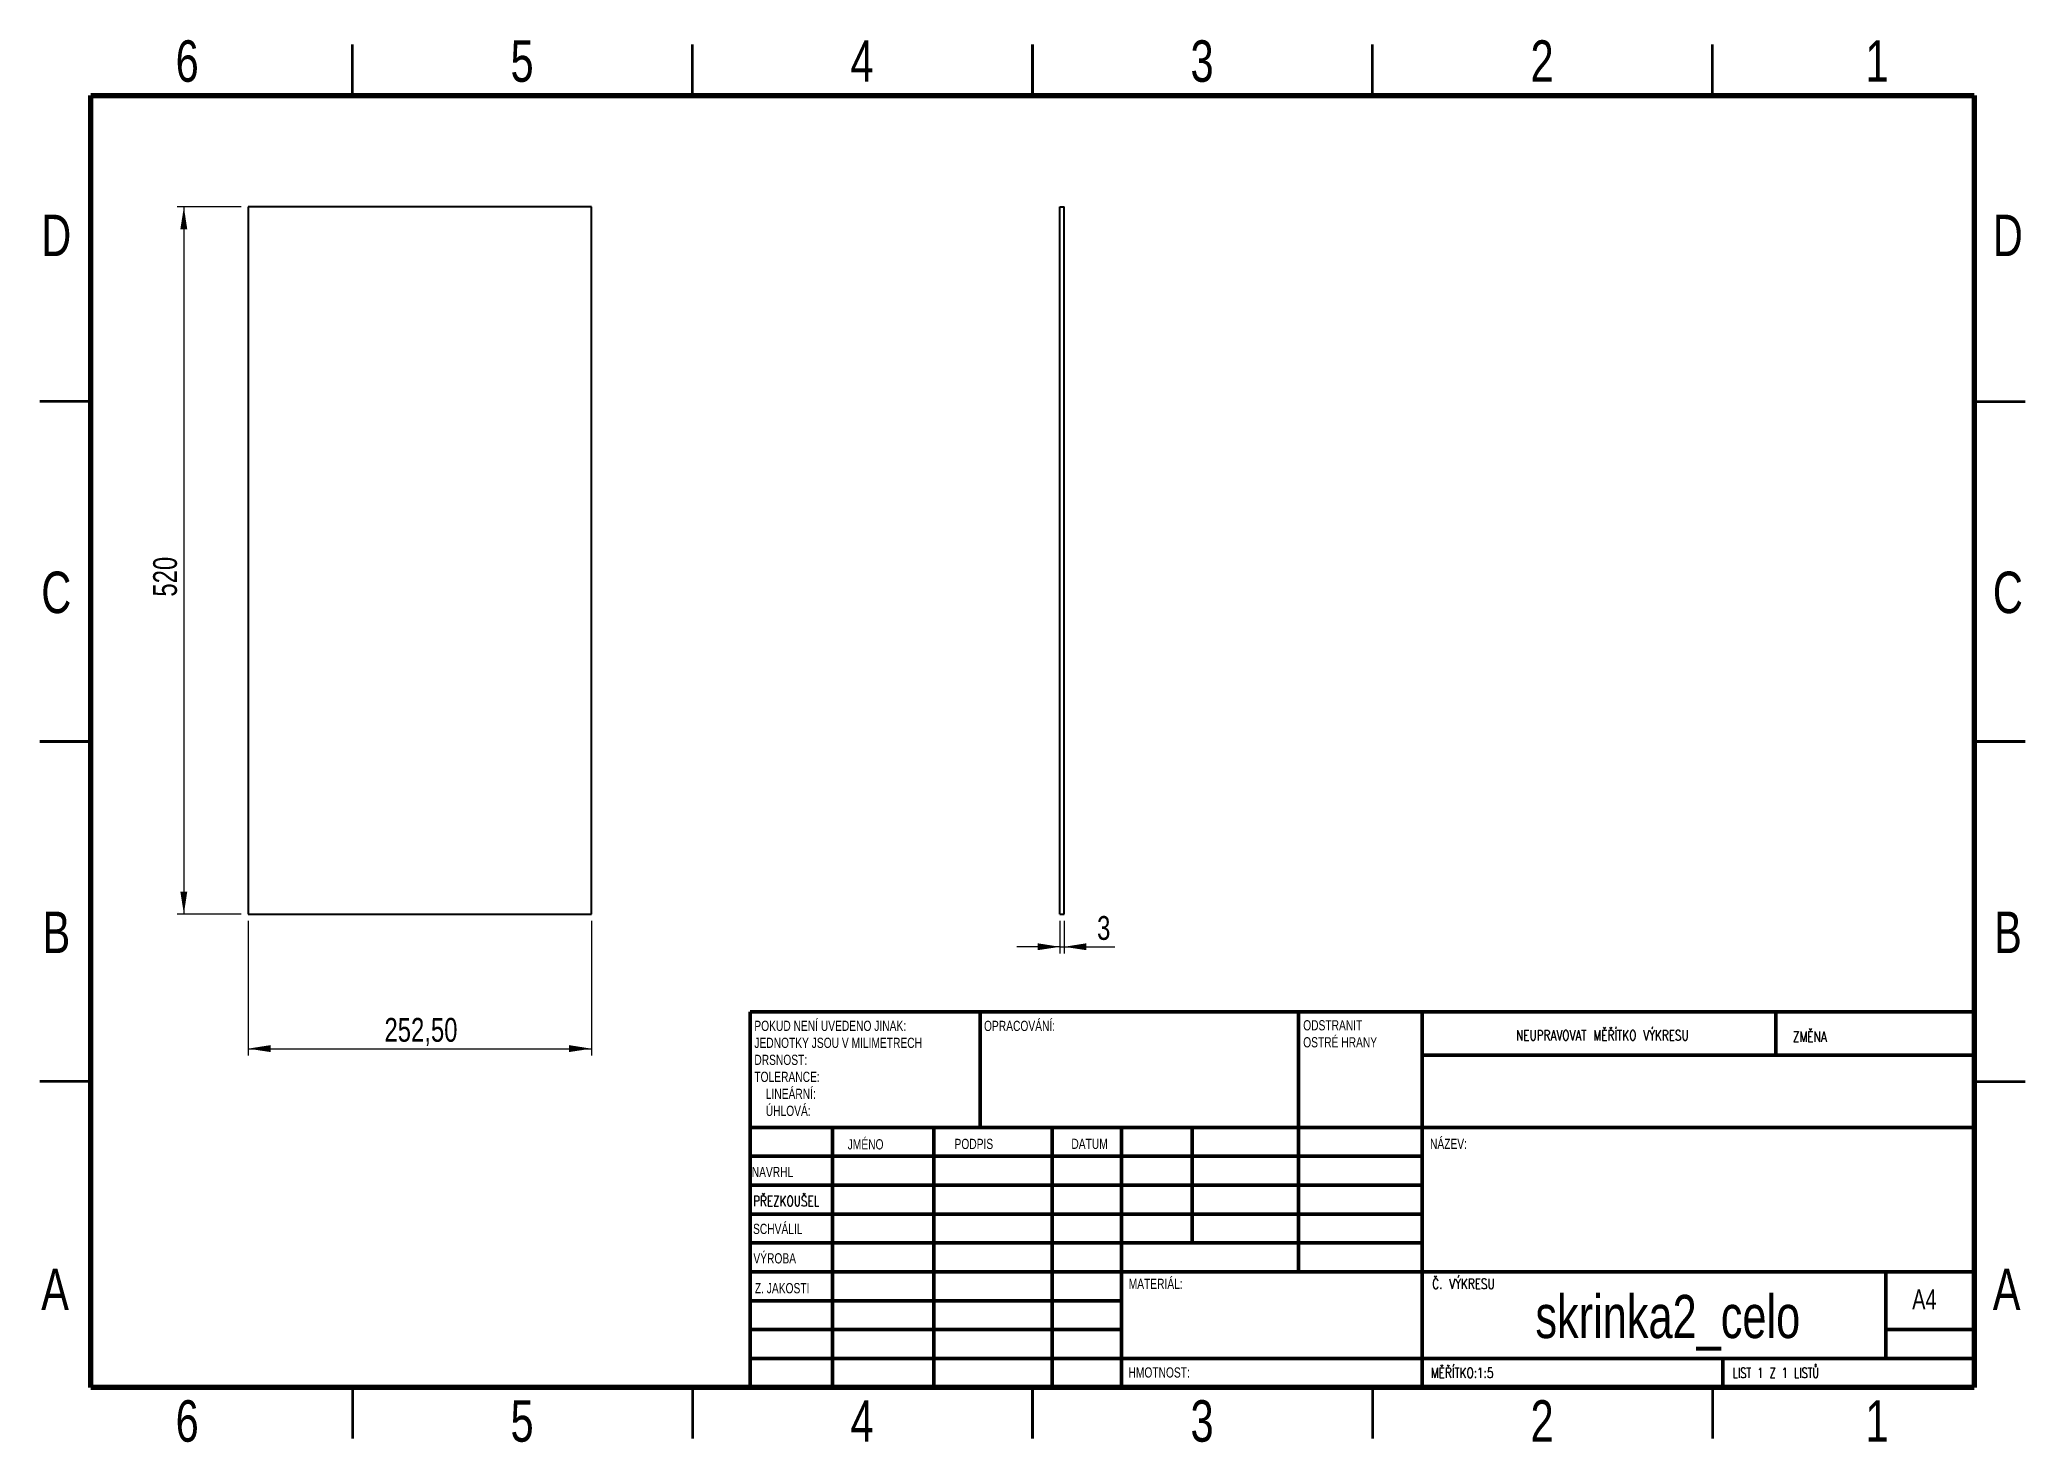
# Model space of a CAD drawing. Header units: millimetres. Extents: x 12 to 1472, y 10 to 1041.
import ezdxf

# ---------------------------------------------------------------- set-up
doc = ezdxf.new("R2010")
doc.units = ezdxf.units.MM
doc.header["$LTSCALE"] = 5
doc.styles.add('SLDTEXTSTYLE0', font='TXT', dxfattribs={"width": 0.75})
doc.styles.add('SLDTEXTSTYLE1', font='TXT', dxfattribs={"width": 0.6875, "bigfont": 'bigfont'})
doc.styles.add('SLDTEXTSTYLE2', font='TXT', dxfattribs={"width": 0.75, "bigfont": 'bigfont'})
doc.dimstyles.new('SLDDIMSTYLE0', dxfattribs={"dimtxt": 17.5, "dimasz": 16.51, "dimexe": 0, "dimexo": 0.0625, "dimgap": 4.375, "dimtad": 1, "dimrnd": 1e-09, "dimzin": 12, "dimdsep": 46, "dimtxsty": 'SLDTEXTSTYLE0', "dimsah": 1, "dimcen": 0.09, "dimadec": 0, "dimazin": 3, "dimtfac": 1, "dimtofl": 0, "dimtmove": 0, "dimatfit": 3, "dimfxl": 1, "dimfrac": 2, "dimtolj": 1, "dimtzin": 12, "dimarcsym": 0})
doc.dimstyles.new('SLDDIMSTYLE1', dxfattribs={"dimtxt": 17.5, "dimasz": 16.51, "dimexe": 0, "dimexo": 0.0625, "dimgap": 4.375, "dimtad": 1, "dimrnd": 1e-09, "dimzin": 12, "dimdsep": 46, "dimtxsty": 'SLDTEXTSTYLE0', "dimsah": 1, "dimcen": 0.09, "dimadec": 0, "dimazin": 3, "dimtfac": 1, "dimtmove": 0, "dimatfit": 0, "dimfxl": 1, "dimfrac": 2, "dimtolj": 1, "dimtzin": 12, "dimarcsym": 0})

# ---------------------------------------------------------------- blocks, each defined once
blk = doc.blocks.new('SW_NOTE_0')
at = {"color": 0, "linetype": 'Continuous', "lineweight": 0, "char_height": 7.5, "attachment_point": 1, "style": 'SLDTEXTSTYLE0'}
for s, insert in [('ODSTRANIT', (0, 9.7)), ('OSTRÉ HRANY', (0, -2.8))]:
    blk.add_mtext(s, dxfattribs=dict(at, insert=insert))
blk = doc.blocks.new('SW_NOTE_1')
at = {"color": 0, "linetype": 'Continuous', "lineweight": 0, "char_height": 7.5, "attachment_point": 1, "style": 'SLDTEXTSTYLE0'}
for s, insert in [('POKUD NENÍ UVEDENO JINAK:', (0, 9.7)), ('JEDNOTKY JSOU V MILIMETRECH', (0, -2.8)), ('TOLERANCE:', (0, -27.8)), ('DRSNOST:', (0, -15.3)), ('LINEÁRNÍ:', (8.4, -40.3)), ('ÚHLOVÁ:', (8.4, -52.8))]:
    blk.add_mtext(s, dxfattribs=dict(at, insert=insert))
blk = doc.blocks.new('_D')
at = {"color": 7, "linetype": 'Continuous', "lineweight": 18}
for p, q in [((165.7, 393.1), (165.7, 294.1)), ((418.2, 393.1), (418.2, 294.1)), ((165.7, 299.1), (418.2, 299.1))]:
    blk.add_line(p, q, dxfattribs=at)
for points in [[(165.7, 299.1), (182.2, 296.6), (182.2, 301.7)], [(418.2, 299.1), (401.7, 301.7), (401.7, 296.6)]]:
    blk.add_solid(points, dxfattribs=at)
at = {"color": 7, "linetype": 'Continuous', "lineweight": 18, "insert": (266, 321.7), "char_height": 17.5, "attachment_point": 1, "style": 'SLDTEXTSTYLE0'}
blk.add_mtext('252,50', dxfattribs=at)
blk = doc.blocks.new('_D_1')
at = {"color": 7, "linetype": 'Continuous', "lineweight": 18}
for p, q in [((160.7, 918.1), (113.5, 918.1)), ((118.5, 918.1), (118.5, 398.1)), ((160.7, 398.1), (113.5, 398.1))]:
    blk.add_line(p, q, dxfattribs=at)
for points in [[(118.5, 918.1), (115.9, 901.6), (121, 901.6)], [(118.5, 398.1), (121, 414.6), (115.9, 414.6)]]:
    blk.add_solid(points, dxfattribs=at)
at = {"color": 7, "linetype": 'Continuous', "lineweight": 18, "insert": (95.9, 631.5), "char_height": 17.5, "attachment_point": 1, "rotation": 90, "style": 'SLDTEXTSTYLE0'}
blk.add_mtext('520', dxfattribs=at)
blk = doc.blocks.new('_D_2')
at = {"color": 7, "linetype": 'Continuous', "lineweight": 18}
for p, q in [((762.7, 393.1), (762.7, 369)), ((765.7, 393.1), (765.7, 369)), ((762.7, 374), (730.9, 374)), ((762.7, 374), (765.7, 374)), ((765.7, 374), (803, 374))]:
    blk.add_line(p, q, dxfattribs=at)
for points in [[(762.7, 374), (746.2, 376.6), (746.2, 371.5)], [(765.7, 374), (782.2, 371.5), (782.2, 376.6)]]:
    blk.add_solid(points, dxfattribs=at)
at = {"color": 7, "linetype": 'Continuous', "lineweight": 18, "insert": (790, 396.6), "char_height": 17.5, "attachment_point": 1, "style": 'SLDTEXTSTYLE0'}
blk.add_mtext('3', dxfattribs=at)

msp = doc.modelspace()

# ---------------------------------------------------------------- linework, layer by layer
at = {"color": 7, "linetype": 'Continuous', "lineweight": 35}
for p, q in [((242.5, 1000), (242.5, 1037.5)), ((492.5, 1000), (492.5, 1037.5)), ((742.5, 1037.5), (742.5, 1000)), ((742.5, 1000), (742.5, 1037.5)), ((992.5, 1000), (992.5, 1037.5)), ((1242.5, 1000), (1242.5, 1037.5)), ((50, 775), (12.5, 775)), ((1435, 775), (1472.5, 775)), ((12.5, 525), (50, 525)), ((50, 525), (12.5, 525)), ((1472.5, 525), (1435, 525)), ((1435, 525), (1472.5, 525)), ((50, 275), (12.5, 275)), ((1435, 275), (1472.5, 275)), ((242.5, 50), (242.5, 12.5)), ((492.5, 50), (492.5, 12.5)), ((742.5, 12.5), (742.5, 50)), ((742.5, 50), (742.5, 12.5)), ((992.5, 50), (992.5, 12.5)), ((1242.5, 50), (1242.5, 12.5))]:
    msp.add_line(p, q, dxfattribs=at)
at = {"color": 7, "linetype": 'Continuous', "lineweight": 70}
for p, q in [((50, 50), (50, 1000)), ((50, 1000), (1435, 1000)), ((1435, 1000), (1435, 50)), ((1435, 50), (50, 50))]:
    msp.add_line(p, q, dxfattribs=at)
at = {"color": 7, "linetype": 'Continuous', "lineweight": 25}
for p, q in [((165.683, 918.122), (165.683, 398.122)), ((418.183, 918.122), (165.683, 918.122)), ((418.183, 398.122), (418.183, 918.122)), ((762.685, 398.122), (762.685, 918.122)), ((762.685, 918.122), (765.685, 918.122)), ((765.685, 398.122), (765.685, 918.122)), ((165.683, 398.122), (418.183, 398.122)), ((762.685, 398.122), (765.685, 398.122))]:
    msp.add_line(p, q, dxfattribs=at)
at = {"color": 7, "linetype": 'Continuous', "lineweight": 50}
for p, q in [((535, 326.25), (1435, 326.25)), ((535, 326.25), (535, 50)), ((704, 241.25), (704, 326.25)), ((938, 326.25), (938, 135)), ((1029, 326.25), (1029, 50)), ((1289, 294.375), (1289, 326.25)), ((1435, 294.375), (1029, 294.375)), ((1435, 241.25), (535, 241.25)), ((595.352, 241.25), (595.352, 50)), ((669.955, 241.25), (669.955, 50)), ((756.995, 241.25), (756.995, 50)), ((808, 50), (808, 241.25)), ((860, 156.25), (860, 241.25)), ((1029, 220), (535, 220)), ((1029, 198.75), (535, 198.75)), ((1029, 177.5), (535, 177.5)), ((1029, 156.25), (535, 156.25)), ((808, 135), (535, 135)), ((808, 135), (1435, 135)), ((1370, 71.25), (1370, 135)), ((808, 113.75), (535, 113.75)), ((808, 92.5), (535, 92.5)), ((1435, 92.5), (1370, 92.5)), ((535, 71.25), (1435, 71.25)), ((1250, 50), (1250, 71.25))]:
    msp.add_line(p, q, dxfattribs=at)

# ---------------------------------------------------------------- block references
at = {"color": 7, "linetype": 'Continuous', "lineweight": 0}
for name, p in [('SW_NOTE_1', (537.968, 309.937)), ('SW_NOTE_0', (941.546, 310.347))]:
    msp.add_blockref(name, p, dxfattribs=at)

# ---------------------------------------------------------------- texts
for s, insert, char_height, attachment_point, style in [('6', (120.943, 1040.568), 30.48, 2, 'SLDTEXTSTYLE0'), ('5', (367.193, 1040.568), 30.48, 2, 'SLDTEXTSTYLE0'), ('4', (617.193, 1040.568), 30.48, 2, 'SLDTEXTSTYLE0'), ('3', (867.193, 1040.568), 30.48, 2, 'SLDTEXTSTYLE0'), ('2', (1117.193, 1040.568), 30.48, 2, 'SLDTEXTSTYLE0'), ('1', (1363.443, 1040.568), 30.48, 2, 'SLDTEXTSTYLE0'), ('D', (24.651, 912.378), 30.48, 2, 'SLDTEXTSTYLE0'), ('D', (1459.651, 912.378), 30.48, 2, 'SLDTEXTSTYLE0'), ('C', (24.683, 649.878), 30.48, 2, 'SLDTEXTSTYLE0'), ('C', (1459.683, 649.878), 30.48, 2, 'SLDTEXTSTYLE0'), ('B', (24.767, 399.878), 30.48, 2, 'SLDTEXTSTYLE0'), ('B', (1459.767, 399.878), 30.48, 2, 'SLDTEXTSTYLE0'), ('OPRACOVÁNÍ:', (706.856, 319.596), 7.5, 1, 'SLDTEXTSTYLE0'), ('NEUPRAVOVAT MĚŘÍTKO VÝKRESU', (1098.073, 312.665), 7.5, 1, 'SLDTEXTSTYLE2'), ('ZMĚNA', (1301.638, 311.675), 7.5, 1, 'SLDTEXTSTYLE2'), ('JMÉNO', (606.611, 232.507), 7.5, 1, 'SLDTEXTSTYLE0'), ('NÁZEV:', (1034.781, 232.881), 7.5, 1, 'SLDTEXTSTYLE0'), ('PODPIS', (685.168, 232.809), 7.5, 1, 'SLDTEXTSTYLE0'), ('DATUM', (771.074, 232.881), 7.5, 1, 'SLDTEXTSTYLE0'), ('NAVRHL', (536.061, 212.149), 7.5, 1, 'SLDTEXTSTYLE0'), ('PŘEZKOUŠEL', (537.052, 190.772), 7.5, 1, 'SLDTEXTSTYLE2'), ('SCHVÁLIL', (537.009, 170.321), 7.5, 1, 'SLDTEXTSTYLE0'), ('VÝROBA', (537.276, 148.669), 7.5, 1, 'SLDTEXTSTYLE0'), ('A', (23.783, 137.378), 30.48, 2, 'SLDTEXTSTYLE0'), ('MATERIÁL:', (813.229, 129.93), 7.5, 1, 'SLDTEXTSTYLE0'), ('Č. VÝKRESU', (1036.393, 129.93), 7.5, 1, 'SLDTEXTSTYLE2'), ('A', (1458.783, 137.378), 30.48, 2, 'SLDTEXTSTYLE0'), ('Z. JAKOSTI', (538.345, 126.748), 7.5, 1, 'SLDTEXTSTYLE0'), ('skrinka2_celo', (1209.644, 118.035), 31.75, 2, 'SLDTEXTSTYLE0'), ('A4', (1389.356, 122.032), 14.5521, 1, 'SLDTEXTSTYLE0'), ('HMOTNOST:', (813.089, 64.747), 7.493, 1, 'SLDTEXTSTYLE0'), ('MĚŘÍTKO:1:5', (1035.37, 64.5), 7.5, 1, 'SLDTEXTSTYLE2'), ('LIST 1 Z 1 LISTŮ', (1257.391, 64.5), 7.5, 1, 'SLDTEXTSTYLE1'), ('6', (120.943, 40.568), 30.48, 2, 'SLDTEXTSTYLE0'), ('5', (367.193, 40.568), 30.48, 2, 'SLDTEXTSTYLE0'), ('4', (617.193, 40.568), 30.48, 2, 'SLDTEXTSTYLE0'), ('3', (867.193, 40.568), 30.48, 2, 'SLDTEXTSTYLE0'), ('2', (1117.193, 40.568), 30.48, 2, 'SLDTEXTSTYLE0'), ('1', (1363.443, 40.568), 30.48, 2, 'SLDTEXTSTYLE0')]:
    msp.add_mtext(s, dxfattribs=dict(at, insert=insert, char_height=char_height, attachment_point=attachment_point, style=style))

# ---------------------------------------------------------------- dimensions: what is measured, and where the dimension line sits
at = {"color": 7, "linetype": 'Continuous', "lineweight": 18}
dim = msp.add_linear_dim(base=(118.453, 398.122), p1=(165.683, 918.122), p2=(165.683, 398.122), angle=90, dimstyle='SLDDIMSTYLE0', dxfattribs=at)
dim.commit()
dim.dimension.update_dxf_attribs({"geometry": '_D_1', "text_midpoint": (118.453, 650.894), "dimtype": 160})
for base, p1, p2, dimstyle, picture, middle in [((418.183, 299.114), (165.683, 398.122), (418.183, 398.122), 'SLDDIMSTYLE0', '_D', (301.571, 299.114)), ((765.685, 374.021), (762.685, 398.122), (765.685, 398.122), 'SLDDIMSTYLE1', '_D_2', (796.5, 374.021))]:
    dim = msp.add_linear_dim(base=base, p1=p1, p2=p2, dimstyle=dimstyle, dxfattribs=at)
    dim.commit()
    dim.dimension.update_dxf_attribs({"geometry": picture, "text_midpoint": middle, "dimtype": 160})

doc.saveas('drawing.dxf')
